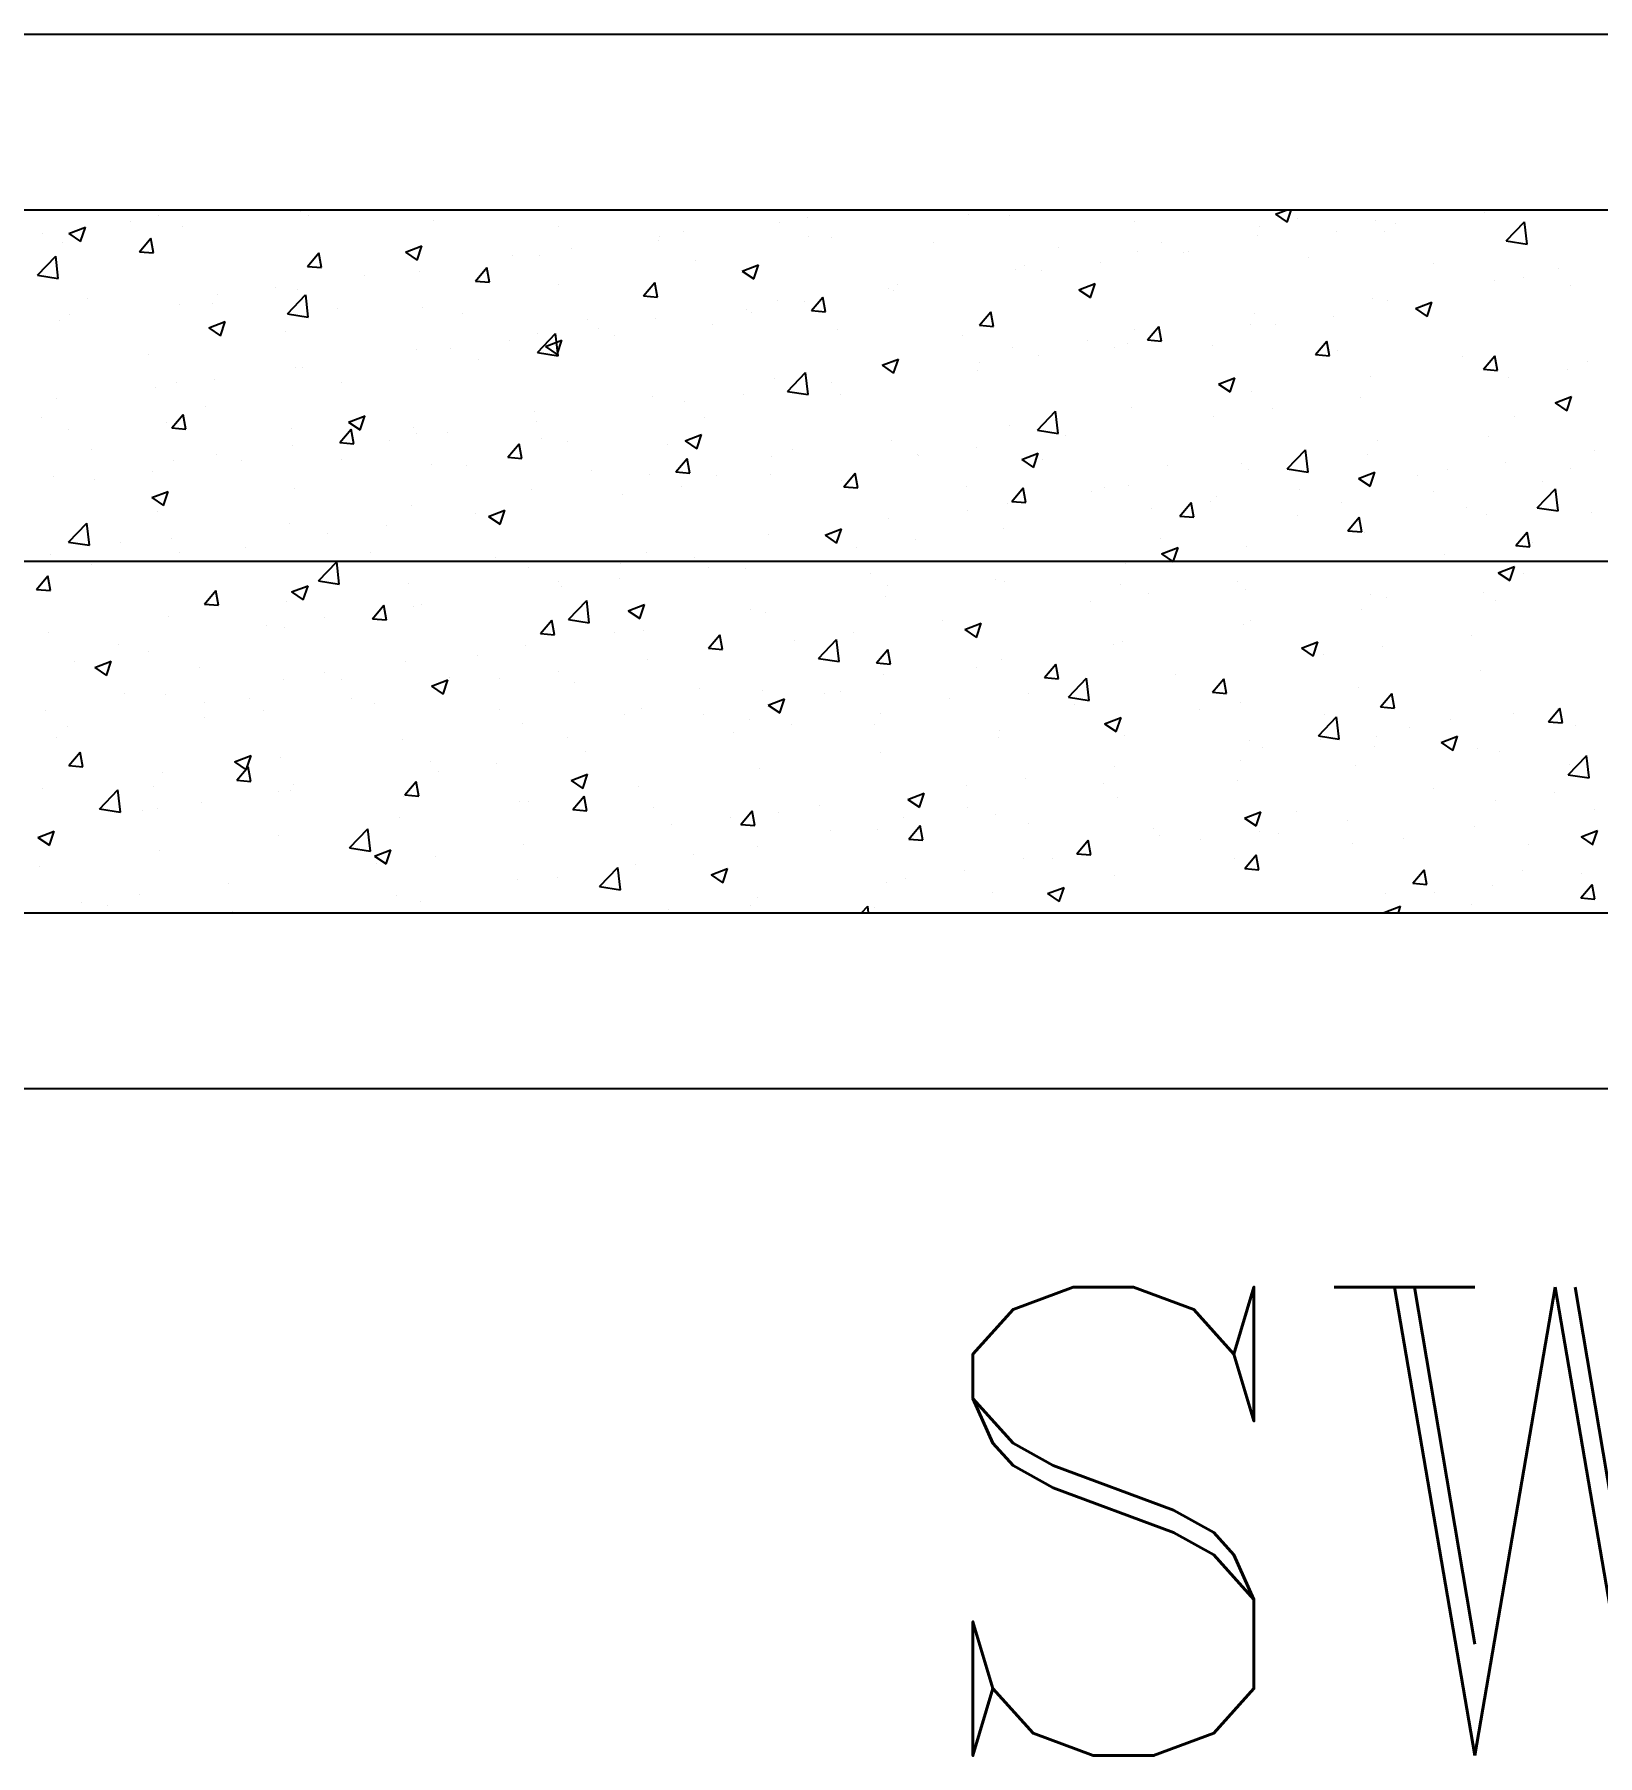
# Model space of a CAD drawing. Header units: millimetres. Extents: x 331487 to 517269, y 198509 to 399936.
# Drawn here: x 422139 to 422807, y 312144 to 312879 of the extents above; entities that cross this region are included whole.
import ezdxf

# ---------------------------------------------------------------- set-up
doc = ezdxf.new("R2010")
doc.units = ezdxf.units.MM
doc.header["$MEASUREMENT"] = 0
doc.layers.add('COLUMN', color=6, linetype='Continuous')
doc.layers.add('FOOTING', color=5, linetype='Continuous')
doc.styles.add('RC', font='romanc.shx', dxfattribs={"height": 200})

msp = doc.modelspace()

# ---------------------------------------------------------------- linework, layer by layer
at = {"layer": 'COLUMN'}
for p, q in [((424104.35, 312803.51), (421574.35, 312803.51)), ((421574.35, 312503.51), (424104.35, 312503.51))]:
    msp.add_line(p, q, dxfattribs=at)
at = {"layer": 'COLUMN', "color": 2, "linetype": 'Continuous'}
for p, q in [((422180.47, 312798.49), (422180.47, 312798.49)), ((422192.31, 312801.41), (422192.31, 312801.41)), ((422202.9, 312803.37), (422202.9, 312803.37)), ((422253.01, 312802.99), (422253.01, 312802.99)), ((422256.28, 312801.11), (422256.28, 312801.11)), ((422309.66, 312798.86), (422309.66, 312798.86)), ((422457.52, 312798.14), (422457.52, 312798.14)), ((422469.44, 312800.55), (422469.44, 312800.55)), ((422502.11, 312803.27), (422502.11, 312803.27)), ((422538.09, 312801.81), (422538.09, 312801.81)), ((422555.49, 312801.01), (422555.49, 312801.01)), ((422608.87, 312798.76), (422608.87, 312798.76)), ((422669.18, 312801.75), (422673.77, 312803.51)), ((422669.18, 312801.75), (422674.16, 312798.39)), ((422674.15, 312798.39), (422675.87, 312803.51)), ((422678.69, 312799.87), (422678.69, 312799.87)), ((422711.95, 312799.24), (422711.95, 312799.24)), ((422720.3, 312797.6), (422720.3, 312797.6)), ((422758.17, 312802.59), (422758.17, 312802.59)), ((422767.65, 312790.4), (422775.44, 312798.52)), ((422776.54, 312789.03), (422775.44, 312798.52)), ((422142.6, 312793.5), (422142.6, 312793.5)), ((422154.02, 312793.52), (422161.02, 312796.21)), ((422154.02, 312793.52), (422159, 312790.17)), ((422158.99, 312790.17), (422161.02, 312796.21)), ((422184.1, 312785.76), (422188.92, 312791.5)), ((422190.08, 312785.23), (422188.92, 312791.49)), ((422202.5, 312796.59), (422202.5, 312796.59)), ((422363.04, 312796.6), (422363.04, 312796.6)), ((422405.58, 312790.64), (422405.58, 312790.64)), ((422406.29, 312792.24), (422406.29, 312792.24)), ((422416.43, 312794.35), (422416.43, 312794.35)), ((422469.81, 312792.09), (422469.81, 312792.09)), ((422479.77, 312791.8), (422479.77, 312791.8)), ((422523.19, 312789.84), (422523.19, 312789.84)), ((422620.37, 312789.86), (422620.37, 312789.86)), ((422661.44, 312792.83), (422661.44, 312792.83)), ((422662.25, 312796.5), (422662.25, 312796.5)), ((422695.26, 312794.3), (422695.26, 312794.3)), ((422715.64, 312794.25), (422715.64, 312794.25)), ((422767.65, 312790.41), (422776.54, 312789.03)), ((422769.02, 312791.99), (422769.02, 312791.99)), ((422140.56, 312775.75), (422148.35, 312783.87)), ((422149.46, 312774.37), (422148.35, 312783.87)), ((422151.15, 312789.55), (422151.15, 312789.55)), ((422184.1, 312785.76), (422190.08, 312785.23)), ((422255.83, 312779.48), (422260.65, 312785.23)), ((422261.8, 312778.95), (422260.65, 312785.22)), ((422297.74, 312785.51), (422304.74, 312788.2)), ((422297.74, 312785.51), (422302.71, 312782.16)), ((422302.71, 312782.16), (422304.73, 312788.2)), ((422343.38, 312783.96), (422343.38, 312783.96)), ((422355.07, 312784.24), (422355.07, 312784.24)), ((422368.42, 312787.25), (422368.42, 312787.25)), ((422576.57, 312787.58), (422576.57, 312787.58)), ((422610.1, 312785.79), (422610.1, 312785.79)), ((422629.96, 312785.33), (422629.96, 312785.33)), ((422632.11, 312785.99), (422632.11, 312785.99)), ((422683.34, 312783.07), (422683.34, 312783.07)), ((422140.56, 312775.75), (422149.46, 312774.37)), ((422255.83, 312779.48), (422261.8, 312778.96)), ((422280.23, 312775.64), (422280.23, 312775.64)), ((422303.73, 312777.2), (422303.73, 312777.2)), ((422327.55, 312773.2), (422332.37, 312778.95)), ((422333.53, 312772.68), (422332.37, 312778.94)), ((422421.45, 312781.79), (422421.45, 312781.79)), ((422441.45, 312777.5), (422448.45, 312780.19)), ((422441.45, 312777.5), (422446.42, 312774.15)), ((422446.42, 312774.15), (422448.45, 312780.19)), ((422558.16, 312778.29), (422558.16, 312778.29)), ((422562.05, 312779.85), (422562.05, 312779.85)), ((422569.2, 312777.71), (422569.2, 312777.71)), ((422594.23, 312781), (422594.23, 312781)), ((422736.72, 312780.81), (422736.72, 312780.81)), ((422790.1, 312778.56), (422790.1, 312778.56)), ((422242.35, 312770.66), (422242.35, 312770.66)), ((422251.79, 312769.7), (422251.79, 312769.7)), ((422327.55, 312773.2), (422333.53, 312772.68)), ((422363.14, 312771.77), (422363.14, 312771.77)), ((422399.28, 312766.93), (422404.1, 312772.67)), ((422405.25, 312766.4), (422404.1, 312772.67)), ((422503.73, 312769.84), (422503.73, 312769.84)), ((422506.04, 312769.39), (422506.04, 312769.39)), ((422507.65, 312771.89), (422507.65, 312771.89)), ((422585.16, 312769.5), (422592.16, 312772.18)), ((422585.16, 312769.5), (422590.14, 312766.14)), ((422590.13, 312766.14), (422592.16, 312772.18)), ((422762.68, 312773.44), (422762.68, 312773.44)), ((422775.2, 312774.89), (422775.2, 312774.89)), ((422795.02, 312771.46), (422795.02, 312771.46)), ((422161.92, 312765.97), (422161.92, 312765.97)), ((422201.28, 312763.3), (422201.28, 312763.3)), ((422215.3, 312763.72), (422215.3, 312763.72)), ((422217.32, 312767.36), (422217.32, 312767.36)), ((422247.28, 312759.2), (422255.07, 312767.31)), ((422256.18, 312757.82), (422255.08, 312767.32)), ((422268.68, 312761.46), (422268.68, 312761.46)), ((422304.82, 312761.76), (422304.82, 312761.76)), ((422399.28, 312766.93), (422405.26, 312766.41)), ((422443.14, 312761.11), (422443.14, 312761.11)), ((422456.31, 312764.85), (422456.31, 312764.85)), ((422468.17, 312764.41), (422468.17, 312764.41)), ((422471, 312760.65), (422475.83, 312766.4)), ((422471, 312760.65), (422476.98, 312760.13)), ((422476.98, 312760.13), (422475.82, 312766.39)), ((422710.74, 312765.95), (422710.74, 312765.95)), ((422716.88, 312764.88), (422716.88, 312764.88)), ((422728.87, 312761.49), (422735.88, 312764.17)), ((422728.87, 312761.49), (422733.85, 312758.13)), ((422731.86, 312763.15), (422731.86, 312763.15)), ((422733.85, 312758.13), (422735.87, 312764.17)), ((422149.94, 312756.26), (422149.94, 312756.26)), ((422154.17, 312759.05), (422154.17, 312759.05)), ((422213.71, 312753.26), (422220.72, 312755.95)), ((422213.71, 312753.26), (422218.69, 312749.9)), ((422218.68, 312749.9), (422220.71, 312755.95)), ((422247.29, 312759.2), (422256.18, 312757.82)), ((422322.06, 312759.2), (422322.06, 312759.2)), ((422375.45, 312756.95), (422375.45, 312756.95)), ((422404.37, 312757.35), (422404.37, 312757.35)), ((422428.83, 312754.69), (422428.83, 312754.69)), ((422445.42, 312759.83), (422445.42, 312759.83)), ((422542.73, 312754.38), (422547.55, 312760.12)), ((422542.73, 312754.38), (422548.71, 312753.86)), ((422548.71, 312753.85), (422547.55, 312760.12)), ((422614.46, 312748.1), (422619.28, 312753.85)), ((422620.43, 312747.58), (422619.28, 312753.84)), ((422658.56, 312754.86), (422658.56, 312754.86)), ((422660.23, 312759.54), (422660.23, 312759.54)), ((422668.96, 312754.86), (422668.96, 312754.86)), ((422693.99, 312758.16), (422693.99, 312758.16)), ((422246.5, 312751.75), (422246.5, 312751.75)), ((422342.11, 312747.81), (422342.11, 312747.81)), ((422353.86, 312750.95), (422353.86, 312750.95)), ((422354.01, 312742.65), (422361.8, 312750.76)), ((422357.43, 312745.25), (422364.43, 312747.94)), ((422362.91, 312741.27), (422361.8, 312750.77)), ((422362.4, 312741.89), (422364.43, 312747.94)), ((422379.98, 312752.8), (422379.98, 312752.8)), ((422387.1, 312749.82), (422387.1, 312749.82)), ((422482.21, 312752.44), (422482.21, 312752.44)), ((422535.59, 312750.18), (422535.59, 312750.18)), ((422588.98, 312747.93), (422588.98, 312747.93)), ((422605.8, 312746.55), (422605.8, 312746.55)), ((422608.88, 312752.5), (422608.88, 312752.5)), ((422614.46, 312748.1), (422620.43, 312747.58)), ((422642.36, 312745.67), (422642.36, 312745.67)), ((422686.18, 312741.83), (422691, 312747.57)), ((422692.16, 312741.3), (422691, 312747.57)), ((422188.18, 312741.74), (422188.18, 312741.74)), ((422302.51, 312743.91), (422302.51, 312743.91)), ((422317.08, 312744.52), (422317.08, 312744.52)), ((422328.78, 312739.81), (422328.78, 312739.81)), ((422354.01, 312742.65), (422362.91, 312741.27)), ((422357.43, 312745.25), (422362.4, 312741.9)), ((422501.14, 312737.24), (422508.14, 312739.93)), ((422506.11, 312733.89), (422508.14, 312739.93)), ((422506.43, 312738.6), (422506.43, 312738.6)), ((422542.89, 312738.27), (422542.89, 312738.27)), ((422556.94, 312745.01), (422556.94, 312745.01)), ((422567.93, 312741.56), (422567.93, 312741.56)), ((422600.24, 312744.85), (422600.24, 312744.85)), ((422686.18, 312741.83), (422692.16, 312741.31)), ((422695.74, 312743.42), (422695.74, 312743.42)), ((422749.12, 312741.16), (422749.12, 312741.16)), ((422757.91, 312735.55), (422762.73, 312741.3)), ((422761.46, 312740.15), (422761.46, 312740.15)), ((422763.88, 312735.02), (422762.73, 312741.29)), ((422802.5, 312738.91), (422802.5, 312738.91)), ((422216.05, 312731.21), (422216.05, 312731.21)), ((422250.57, 312736.41), (422250.57, 312736.41)), ((422253.92, 312736.2), (422253.92, 312736.2)), ((422455.09, 312731.56), (422455.09, 312731.56)), ((422460.73, 312726.09), (422468.52, 312734.21)), ((422469.63, 312724.72), (422468.53, 312734.22)), ((422501.14, 312737.24), (422506.11, 312733.89)), ((422541.93, 312734.84), (422541.93, 312734.84)), ((422644.85, 312729.23), (422651.85, 312731.92)), ((422649.82, 312725.88), (422651.85, 312731.92)), ((422709.52, 312732.66), (422709.52, 312732.66)), ((422757.91, 312735.55), (422763.89, 312735.03)), ((422768.71, 312732.02), (422768.71, 312732.02)), ((422793.74, 312735.31), (422793.74, 312735.31)), ((422191.01, 312727.92), (422191.01, 312727.92)), ((422200.06, 312730.01), (422200.06, 312730.01)), ((422270.46, 312729.8), (422270.46, 312729.8)), ((422403.15, 312724.06), (422403.15, 312724.06)), ((422441.86, 312724.97), (422441.86, 312724.97)), ((422460.74, 312726.1), (422469.63, 312724.72)), ((422479.74, 312729.95), (422479.74, 312729.95)), ((422483.61, 312724.83), (422483.61, 312724.83)), ((422644.85, 312729.23), (422649.83, 312725.88)), ((422659.01, 312726.25), (422659.01, 312726.25)), ((422705.56, 312723.7), (422705.56, 312723.7)), ((422788.56, 312721.23), (422795.57, 312723.91)), ((422793.54, 312717.87), (422795.56, 312723.91)), ((422148.72, 312722.97), (422148.72, 312722.97)), ((422197.98, 312710.54), (422202.8, 312716.28)), ((422203.95, 312710.01), (422202.79, 312716.28)), ((422212.14, 312719.79), (422212.14, 312719.79)), ((422352.64, 312717.66), (422352.64, 312717.66)), ((422416.83, 312721.67), (422416.83, 312721.67)), ((422567.46, 312709.54), (422575.24, 312717.66)), ((422576.35, 312708.17), (422575.25, 312717.66)), ((422607.67, 312719.21), (422607.67, 312719.21)), ((422667.68, 312718.72), (422667.68, 312718.72)), ((422788.57, 312721.23), (422793.54, 312717.87)), ((422142.44, 312714.87), (422142.44, 312714.87)), ((422153.82, 312709.78), (422153.82, 312709.78)), ((422195.83, 312712.62), (422195.83, 312712.62)), ((422197.98, 312710.54), (422203.95, 312710.01)), ((422249.21, 312710.36), (422249.21, 312710.36)), ((422269.7, 312704.26), (422274.52, 312710.01)), ((422273.4, 312713), (422280.41, 312715.69)), ((422273.4, 312713), (422278.38, 312709.64)), ((422275.68, 312703.73), (422274.52, 312710)), ((422278.38, 312709.64), (422280.4, 312715.68)), ((422301.3, 312710.62), (422301.3, 312710.62)), ((422353.68, 312713.36), (422353.68, 312713.36)), ((422425.29, 312714.82), (422425.29, 312714.82)), ((422555.73, 312711.72), (422555.73, 312711.72)), ((422567.46, 312709.55), (422576.35, 312708.17)), ((422642.65, 312715.42), (422642.65, 312715.42)), ((422771.07, 312715.22), (422771.07, 312715.22)), ((422163.53, 312701.44), (422163.53, 312701.44)), ((422249.36, 312703.12), (422249.36, 312703.12)), ((422269.7, 312704.26), (422275.68, 312703.74)), ((422290.77, 312705.07), (422290.77, 312705.07)), ((422302.59, 312708.1), (422302.59, 312708.1)), ((422315.8, 312708.37), (422315.8, 312708.37)), ((422341.43, 312697.99), (422346.25, 312703.73)), ((422347.4, 312697.46), (422346.25, 312703.73)), ((422355.97, 312705.85), (422355.97, 312705.85)), ((422366.97, 312704.81), (422366.97, 312704.81)), ((422409.36, 312703.59), (422409.36, 312703.59)), ((422417.12, 312704.99), (422424.12, 312707.68)), ((422417.12, 312704.99), (422422.09, 312701.63)), ((422422.09, 312701.63), (422424.12, 312707.68)), ((422505.22, 312705.31), (422505.22, 312705.31)), ((422541.62, 312702.12), (422541.62, 312702.12)), ((422579.49, 312707.11), (422579.49, 312707.11)), ((422712.75, 312705.21), (422712.75, 312705.21)), ((422760.24, 312706.86), (422760.24, 312706.86)), ((422198.85, 312696.72), (422198.85, 312696.72)), ((422216.91, 312699.18), (422216.91, 312699.18)), ((422227.61, 312696.76), (422227.61, 312696.76)), ((422270.29, 312696.93), (422270.29, 312696.93)), ((422308.65, 312694.8), (422308.65, 312694.8)), ((422323.68, 312694.67), (422323.68, 312694.67)), ((422341.43, 312697.99), (422347.41, 312697.46)), ((422413.15, 312691.71), (422417.97, 312697.46)), ((422419.13, 312691.18), (422417.97, 312697.45)), ((422453.87, 312698.27), (422453.87, 312698.27)), ((422462.74, 312701.34), (422462.74, 312701.34)), ((422516.12, 312699.08), (422516.12, 312699.08)), ((422516.59, 312698.83), (422516.59, 312698.83)), ((422560.83, 312696.98), (422567.83, 312699.67)), ((422560.83, 312696.98), (422565.8, 312693.63)), ((422565.8, 312693.62), (422567.83, 312699.67)), ((422569.5, 312696.83), (422569.5, 312696.83)), ((422622.88, 312694.57), (422622.88, 312694.57)), ((422654.43, 312695.2), (422654.43, 312695.2)), ((422674.18, 312692.99), (422681.97, 312701.11)), ((422683.08, 312691.61), (422681.97, 312701.11)), ((422708.31, 312699.37), (422708.31, 312699.37)), ((422767.44, 312695.87), (422767.44, 312695.87)), ((422805.31, 312700.86), (422805.31, 312700.86)), ((422147.5, 312689.68), (422147.5, 312689.68)), ((422164.71, 312688.48), (422164.71, 312688.48)), ((422189.74, 312691.77), (422189.74, 312691.77)), ((422377.06, 312692.42), (422377.06, 312692.42)), ((422401.94, 312690.78), (422401.94, 312690.78)), ((422413.15, 312691.71), (422419.13, 312691.19)), ((422430.44, 312690.16), (422430.44, 312690.16)), ((422453.43, 312690.51), (422453.43, 312690.51)), ((422483.82, 312687.91), (422483.82, 312687.91)), ((422484.88, 312685.43), (422489.7, 312691.18)), ((422490.86, 312684.91), (422489.7, 312691.17)), ((422657.79, 312692.97), (422657.79, 312692.97)), ((422674.18, 312692.99), (422683.08, 312691.61)), ((422676.27, 312692.32), (422676.27, 312692.32)), ((422704.54, 312688.97), (422711.54, 312691.66)), ((422704.54, 312688.97), (422709.52, 312685.62)), ((422709.51, 312685.62), (422711.54, 312691.66)), ((422729.65, 312690.06), (422729.65, 312690.06)), ((422742.4, 312692.58), (422742.4, 312692.58)), ((422783.03, 312687.81), (422783.03, 312687.81)), ((422795.03, 312693.26), (422795.03, 312693.26)), ((422189.38, 312680.75), (422196.38, 312683.43)), ((422189.38, 312680.75), (422194.36, 312677.39)), ((422194.35, 312677.39), (422196.38, 312683.43)), ((422250.33, 312684.79), (422250.33, 312684.79)), ((422351.42, 312684.37), (422351.42, 312684.37)), ((422390.52, 312682.23), (422390.52, 312682.23)), ((422415.56, 312685.53), (422415.56, 312685.53)), ((422484.88, 312685.43), (422490.86, 312684.91)), ((422537.2, 312685.65), (422537.2, 312685.65)), ((422556.61, 312679.16), (422561.43, 312684.91)), ((422562.58, 312678.63), (422561.43, 312684.9)), ((422590.59, 312683.4), (422590.59, 312683.4)), ((422596.12, 312685.19), (422596.12, 312685.19)), ((422606.45, 312685.92), (422606.45, 312685.92)), ((422643.97, 312681.14), (422643.97, 312681.14)), ((422679.25, 312684.26), (422679.25, 312684.26)), ((422736.71, 312683.25), (422736.71, 312683.25)), ((422780.9, 312676.44), (422788.69, 312684.55)), ((422789.8, 312675.06), (422788.7, 312684.56)), ((422192.01, 312674.78), (422192.01, 312674.78)), ((422300.08, 312677.33), (422300.08, 312677.33)), ((422327.37, 312673.92), (422327.37, 312673.92)), ((422333.09, 312672.74), (422340.1, 312675.42)), ((422333.09, 312672.74), (422338.07, 312669.38)), ((422338.07, 312669.38), (422340.09, 312675.42)), ((422537.8, 312675.18), (422537.8, 312675.18)), ((422554.51, 312678.43), (422554.51, 312678.43)), ((422556.61, 312679.16), (422562.58, 312678.64)), ((422616.34, 312675.98), (422616.34, 312675.98)), ((422628.33, 312672.88), (422633.15, 312678.63)), ((422628.33, 312672.88), (422634.31, 312672.36)), ((422634.31, 312672.36), (422633.15, 312678.62)), ((422641.38, 312679.28), (422641.38, 312679.28)), ((422678.4, 312673.24), (422678.4, 312673.24)), ((422697.35, 312678.88), (422697.35, 312678.88)), ((422700.06, 312666.61), (422704.88, 312672.35)), ((422706.03, 312666.08), (422704.88, 312672.35)), ((422750.73, 312676.63), (422750.73, 312676.63)), ((422759.03, 312673.58), (422759.03, 312673.58)), ((422780.91, 312676.44), (422789.8, 312675.06)), ((422804.12, 312674.37), (422804.12, 312674.37)), ((422153.82, 312661.79), (422161.61, 312669.9)), ((422162.72, 312660.41), (422161.61, 312669.91)), ((422248.14, 312669.84), (422248.14, 312669.84)), ((422264.46, 312665.63), (422264.46, 312665.63)), ((422289.5, 312668.93), (422289.5, 312668.93)), ((422452.66, 312664.98), (422452.66, 312664.98)), ((422476.81, 312664.73), (422483.81, 312667.42)), ((422476.81, 312664.73), (422481.78, 312661.37)), ((422479.48, 312665.17), (422479.48, 312665.17)), ((422481.78, 312661.37), (422483.81, 312667.41)), ((422504, 312672.02), (422504, 312672.02)), ((422553.19, 312667.67), (422553.19, 312667.67)), ((422700.06, 312666.61), (422706.04, 312666.09)), ((422707.09, 312666.08), (422707.09, 312666.08)), ((422771.78, 312660.33), (422776.6, 312666.08)), ((422777.76, 312659.81), (422776.6, 312666.07)), ((422153.82, 312661.79), (422162.72, 312660.41)), ((422175.93, 312661.79), (422175.93, 312661.79)), ((422197.63, 312663.43), (422197.63, 312663.43)), ((422229.31, 312659.53), (422229.31, 312659.53)), ((422400.72, 312657.49), (422400.72, 312657.49)), ((422490.28, 312659.38), (422490.28, 312659.38)), ((422515.31, 312662.68), (422515.31, 312662.68)), ((422620.08, 312663.23), (422620.08, 312663.23)), ((422620.52, 312656.72), (422627.52, 312659.41)), ((422625.49, 312653.36), (422627.52, 312659.41)), ((422656.58, 312659.68), (422656.58, 312659.68)), ((422771.78, 312660.33), (422777.76, 312659.81)), ((422779, 312661.42), (422779, 312661.42)), ((422146.29, 312656.39), (422146.29, 312656.39)), ((422163.43, 312652.33), (422163.43, 312652.33)), ((422201.31, 312657.32), (422201.31, 312657.32)), ((422260.54, 312645.23), (422268.33, 312653.35)), ((422269.44, 312643.86), (422268.33, 312653.36)), ((422282.7, 312657.27), (422282.7, 312657.27)), ((422336.08, 312655.02), (422336.08, 312655.02)), ((422350.21, 312651.08), (422350.21, 312651.08)), ((422389.46, 312652.76), (422389.46, 312652.76)), ((422421.16, 312655.16), (422421.16, 312655.16)), ((422427.12, 312651.07), (422427.12, 312651.07)), ((422442.84, 312650.51), (422442.84, 312650.51)), ((422561.76, 312653.22), (422561.76, 312653.22)), ((422605.23, 312652.63), (422605.23, 312652.63)), ((422620.52, 312656.72), (422625.49, 312653.36)), ((422716.1, 312653.14), (422716.1, 312653.14)), ((422741.13, 312656.43), (422741.13, 312656.43)), ((422764.23, 312648.71), (422771.24, 312651.4)), ((422769.2, 312645.35), (422771.23, 312651.4)), ((422140.12, 312641.59), (422144.95, 312647.34)), ((422146.1, 312641.06), (422144.94, 312647.33)), ((422249.07, 312640.48), (422256.07, 312643.17)), ((422254.04, 312637.13), (422256.07, 312643.17)), ((422260.55, 312645.24), (422269.44, 312643.86)), ((422298.86, 312644.04), (422298.86, 312644.04)), ((422362.84, 312645.15), (422362.84, 312645.15)), ((422364.22, 312642.79), (422364.22, 312642.79)), ((422389.25, 312646.08), (422389.25, 312646.08)), ((422496.22, 312648.25), (422496.22, 312648.25)), ((422503.44, 312643.21), (422503.44, 312643.21)), ((422549.61, 312646), (422549.61, 312646)), ((422553.3, 312645.14), (422553.3, 312645.14)), ((422602.99, 312643.74), (422602.99, 312643.74)), ((422652.94, 312644.82), (422652.94, 312644.82)), ((422764.23, 312648.71), (422769.21, 312645.35)), ((422774.9, 312648.26), (422774.9, 312648.26)), ((422140.12, 312641.59), (422146.1, 312641.07)), ((422211.85, 312635.32), (422216.67, 312641.06)), ((422211.85, 312635.32), (422217.83, 312634.79)), ((422217.83, 312634.79), (422216.67, 312641.06)), ((422246.93, 312636.55), (422246.93, 312636.55)), ((422249.07, 312640.48), (422254.05, 312637.13)), ((422367.27, 312628.68), (422375.05, 312636.8)), ((422376.16, 312627.31), (422375.06, 312636.8)), ((422502.79, 312638.74), (422502.79, 312638.74)), ((422590.03, 312636.54), (422590.03, 312636.54)), ((422615.07, 312639.84), (422615.07, 312639.84)), ((422656.37, 312641.49), (422656.37, 312641.49)), ((422709.75, 312639.23), (422709.75, 312639.23)), ((422716.59, 312638.25), (422716.59, 312638.25)), ((422757.81, 312640.29), (422757.81, 312640.29)), ((422763.14, 312636.97), (422763.14, 312636.97)), ((422196.42, 312630.14), (422196.42, 312630.14)), ((422263.19, 312629.49), (422263.19, 312629.49)), ((422283.58, 312629.04), (422288.4, 312634.79)), ((422283.58, 312629.04), (422289.55, 312628.52)), ((422289.55, 312628.51), (422288.4, 312634.78)), ((422301.06, 312634.47), (422301.06, 312634.47)), ((422304.52, 312635.14), (422304.52, 312635.14)), ((422355.3, 312622.77), (422360.12, 312628.51)), ((422361.28, 312622.24), (422360.12, 312628.51)), ((422367.27, 312628.69), (422376.16, 312627.31)), ((422392.79, 312632.47), (422399.79, 312635.16)), ((422392.79, 312632.47), (422397.76, 312629.12)), ((422397.76, 312629.12), (422399.78, 312635.16)), ((422445.12, 312633.2), (422445.12, 312633.2)), ((422451.44, 312631.69), (422451.44, 312631.69)), ((422526.88, 312628.23), (422526.88, 312628.23)), ((422658.27, 312628.24), (422658.27, 312628.24)), ((422705.87, 312632.79), (422705.87, 312632.79)), ((422145.07, 312623.1), (422145.07, 312623.1)), ((422238.15, 312626.19), (422238.15, 312626.19)), ((422246.2, 312625.12), (422246.2, 312625.12)), ((422355.3, 312622.77), (422361.28, 312622.24)), ((422386.8, 312623.19), (422386.8, 312623.19)), ((422399.5, 312624.2), (422399.5, 312624.2)), ((422427.03, 312616.49), (422431.85, 312622.24)), ((422433, 312615.96), (422431.85, 312622.23)), ((422489.01, 312623.24), (422489.01, 312623.24)), ((422536.5, 312624.47), (422543.5, 312627.15)), ((422536.5, 312624.47), (422541.47, 312621.11)), ((422541.47, 312621.11), (422543.5, 312627.15)), ((422655.36, 312626.39), (422655.36, 312626.39)), ((422752.7, 312621.98), (422752.7, 312621.98)), ((422175, 312617.88), (422175, 312617.88)), ((422187.88, 312615.11), (422187.88, 312615.11)), ((422348.99, 312617.79), (422348.99, 312617.79)), ((422427.03, 312616.49), (422433.01, 312615.97)), ((422463.97, 312619.94), (422463.97, 312619.94)), ((422473.99, 312612.13), (422481.78, 312620.25)), ((422482.89, 312610.75), (422481.78, 312620.25)), ((422498.75, 312610.22), (422503.58, 312615.96)), ((422504.73, 312609.69), (422503.57, 312615.96)), ((422599.95, 312618.22), (422599.95, 312618.22)), ((422604.02, 312619.35), (422604.02, 312619.35)), ((422680.21, 312616.46), (422687.21, 312619.14)), ((422680.21, 312616.46), (422685.19, 312613.1)), ((422685.18, 312613.1), (422687.21, 312619.14)), ((422689.79, 312613.7), (422689.79, 312613.7)), ((422714.82, 312616.99), (422714.82, 312616.99)), ((422156.46, 312610.69), (422156.46, 312610.69)), ((422165.05, 312608.23), (422172.05, 312610.92)), ((422165.05, 312608.23), (422170.02, 312604.87)), ((422170.02, 312604.87), (422172.05, 312610.92)), ((422209.84, 312608.43), (422209.84, 312608.43)), ((422263.22, 312606.17), (422263.22, 312606.17)), ((422297.65, 312610.75), (422297.65, 312610.75)), ((422328.48, 312613.18), (422328.48, 312613.18)), ((422362.94, 312606.64), (422362.94, 312606.64)), ((422400.82, 312611.63), (422400.82, 312611.63)), ((422473.99, 312612.13), (422482.89, 312610.75)), ((422498.76, 312610.22), (422504.73, 312609.69)), ((422541.63, 312608.21), (422541.63, 312608.21)), ((422552.08, 312611.85), (422552.08, 312611.85)), ((422570.48, 312603.94), (422575.3, 312609.69)), ((422576.46, 312603.41), (422575.3, 312609.68)), ((422756.6, 312607), (422756.6, 312607)), ((422245.71, 312603.26), (422245.71, 312603.26)), ((422270.16, 312603.17), (422270.16, 312603.17)), ((422308.76, 312600.22), (422315.76, 312602.91)), ((422308.76, 312600.22), (422313.74, 312596.87)), ((422313.73, 312596.86), (422315.76, 312602.91)), ((422316.6, 312603.92), (422316.6, 312603.92)), ((422337.91, 312603.35), (422337.91, 312603.35)), ((422369.99, 312601.66), (422369.99, 312601.66)), ((422423.37, 312599.41), (422423.37, 312599.41)), ((422501.57, 312605.45), (422501.57, 312605.45)), ((422570.48, 312603.94), (422576.46, 312603.42)), ((422580.71, 312595.58), (422588.5, 312603.7)), ((422589.61, 312594.2), (422588.51, 312603.7)), ((422588.76, 312600.39), (422588.76, 312600.39)), ((422626.63, 312605.38), (422626.63, 312605.38)), ((422642.21, 312597.67), (422647.03, 312603.41)), ((422648.18, 312597.14), (422647.03, 312603.4)), ((422704.66, 312599.5), (422704.66, 312599.5)), ((422177.54, 312597.25), (422177.54, 312597.25)), ((422195.2, 312596.85), (422195.2, 312596.85)), ((422211.85, 312593.16), (422211.85, 312593.16)), ((422230.92, 312595), (422230.92, 312595)), ((422274.75, 312595.03), (422274.75, 312595.03)), ((422284.31, 312592.74), (422284.31, 312592.74)), ((422450.23, 312598.41), (422450.23, 312598.41)), ((422452.48, 312592.21), (422459.48, 312594.9)), ((422452.48, 312592.21), (422457.45, 312588.86)), ((422457.45, 312588.86), (422459.47, 312594.9)), ((422476.75, 312597.15), (422476.75, 312597.15)), ((422483.31, 312598.2), (422483.31, 312598.2)), ((422530.13, 312594.9), (422530.13, 312594.9)), ((422563.73, 312597.1), (422563.73, 312597.1)), ((422580.72, 312595.58), (422589.61, 312594.2)), ((422583.52, 312592.64), (422583.52, 312592.64)), ((422642.21, 312597.67), (422648.18, 312597.14)), ((422654.15, 312593.1), (422654.15, 312593.1)), ((422713.93, 312591.39), (422718.75, 312597.14)), ((422713.93, 312591.39), (422719.91, 312590.87)), ((422719.91, 312590.86), (422718.75, 312597.13)), ((422143.86, 312589.81), (422143.86, 312589.81)), ((422211.85, 312586.75), (422211.85, 312586.75)), ((422236.88, 312590.05), (422236.88, 312590.05)), ((422337.69, 312590.49), (422337.69, 312590.49)), ((422347.78, 312584.51), (422347.78, 312584.51)), ((422391.07, 312588.23), (422391.07, 312588.23)), ((422398.29, 312590.91), (422398.29, 312590.91)), ((422424.99, 312588.19), (422424.99, 312588.19)), ((422444.45, 312585.98), (422444.45, 312585.98)), ((422500.57, 312588.78), (422500.57, 312588.78)), ((422596.19, 312584.2), (422603.19, 312586.89)), ((422596.19, 312584.2), (422601.16, 312580.85)), ((422601.16, 312580.85), (422603.19, 312586.89)), ((422602.8, 312586.06), (422602.8, 312586.06)), ((422636.9, 312590.39), (422636.9, 312590.39)), ((422687.44, 312579.03), (422695.23, 312587.14)), ((422690.28, 312588.13), (422690.28, 312588.13)), ((422696.34, 312577.65), (422695.23, 312587.15)), ((422743.66, 312585.88), (422743.66, 312585.88)), ((422770.78, 312588.59), (422770.78, 312588.59)), ((422785.66, 312585.11), (422790.48, 312590.86)), ((422785.66, 312585.11), (422791.64, 312584.59)), ((422789.54, 312590.85), (422789.54, 312590.85)), ((422791.63, 312584.59), (422790.48, 312590.85)), ((422148.69, 312578.44), (422148.69, 312578.44)), ((422153.53, 312583.15), (422153.53, 312583.15)), ((422296.43, 312577.46), (422296.43, 312577.46)), ((422366.67, 312578.18), (422366.67, 312578.18)), ((422437.66, 312580.5), (422437.66, 312580.5)), ((422462.7, 312583.8), (422462.7, 312583.8)), ((422497.84, 312583.72), (422497.84, 312583.72)), ((422550.86, 312578.56), (422550.86, 312578.56)), ((422551.22, 312581.46), (422551.22, 312581.46)), ((422604.6, 312579.21), (422604.6, 312579.21)), ((422657.98, 312576.95), (422657.98, 312576.95)), ((422687.44, 312579.03), (422696.34, 312577.65)), ((422688.52, 312577.55), (422688.52, 312577.55)), ((422712.46, 312578.58), (422712.46, 312578.58)), ((422726.39, 312582.54), (422726.39, 312582.54)), ((422739.9, 312576.2), (422746.9, 312578.88)), ((422744.87, 312572.84), (422746.9, 312578.88)), ((422797.04, 312583.62), (422797.04, 312583.62)), ((422154, 312566.37), (422158.82, 312572.12)), ((422159.98, 312565.84), (422158.82, 312572.11)), ((422224.74, 312567.97), (422231.74, 312570.66)), ((422229.71, 312564.61), (422231.74, 312570.65)), ((422244.49, 312569.97), (422244.49, 312569.97)), ((422374.51, 312572.19), (422374.51, 312572.19)), ((422500.35, 312572.16), (422500.35, 312572.16)), ((422663.48, 312574.25), (422663.48, 312574.25)), ((422711.36, 312574.7), (422711.36, 312574.7)), ((422739.9, 312576.2), (422744.88, 312572.84)), ((422755.38, 312573.71), (422755.38, 312573.71)), ((422764.75, 312572.44), (422764.75, 312572.44)), ((422794.16, 312562.47), (422801.95, 312570.59)), ((422803.06, 312561.1), (422801.96, 312570.6)), ((422154, 312566.37), (422159.98, 312565.85)), ((422193.98, 312563.57), (422193.98, 312563.57)), ((422224.74, 312567.97), (422229.72, 312564.61)), ((422225.73, 312560.1), (422230.55, 312565.84)), ((422231.7, 312559.57), (422230.55, 312565.84)), ((422308.36, 312568.17), (422308.36, 312568.17)), ((422311.6, 312563.91), (422311.6, 312563.91)), ((422336.64, 312567.2), (422336.64, 312567.2)), ((422368.45, 312559.96), (422375.46, 312562.65)), ((422373.43, 312556.6), (422375.45, 312562.65)), ((422449.01, 312565.12), (422449.01, 312565.12)), ((422600.33, 312565.94), (422600.33, 312565.94)), ((422654.14, 312568.57), (422654.14, 312568.57)), ((422703.44, 312566.21), (422703.44, 312566.21)), ((422794.17, 312562.48), (422803.06, 312561.1)), ((422794.74, 312566.63), (422794.74, 312566.63)), ((422142.64, 312556.52), (422142.64, 312556.52)), ((422167.08, 312547.82), (422174.86, 312555.94)), ((422175.97, 312546.45), (422174.87, 312555.94)), ((422189.94, 312557.6), (422189.94, 312557.6)), ((422225.73, 312560.1), (422231.7, 312559.57)), ((422243.33, 312555.34), (422243.33, 312555.34)), ((422248.45, 312555.59), (422248.45, 312555.59)), ((422250.04, 312558.16), (422250.04, 312558.16)), ((422297.45, 312553.82), (422302.27, 312559.57)), ((422303.43, 312553.29), (422302.27, 312559.56)), ((422368.45, 312559.96), (422373.43, 312556.6)), ((422397.07, 312557.62), (422397.07, 312557.62)), ((422512.17, 312551.95), (422519.17, 312554.64)), ((422517.14, 312548.59), (422519.17, 312554.64)), ((422537.42, 312557.66), (422537.42, 312557.66)), ((422562.45, 312560.95), (422562.45, 312560.95)), ((422595.82, 312558.56), (422595.82, 312558.56)), ((422652.93, 312559.81), (422652.93, 312559.81)), ((422736.42, 312556.62), (422736.42, 312556.62)), ((422788.27, 312554.71), (422788.27, 312554.71)), ((422167.08, 312547.83), (422175.97, 312546.45)), ((422185.54, 312547.31), (422185.54, 312547.31)), ((422191.72, 312548.15), (422191.72, 312548.15)), ((422210.57, 312550.61), (422210.57, 312550.61)), ((422296.71, 312553.09), (422296.71, 312553.09)), ((422297.45, 312553.82), (422303.43, 312553.3)), ((422346.56, 312551.22), (422346.56, 312551.22)), ((422350.09, 312550.83), (422350.09, 312550.83)), ((422369.18, 312547.55), (422374, 312553.29)), ((422369.18, 312547.55), (422375.16, 312547.02)), ((422375.15, 312547.02), (422374, 312553.29)), ((422403.47, 312548.58), (422403.47, 312548.58)), ((422474.27, 312549.34), (422474.27, 312549.34)), ((422512.17, 312551.95), (422517.14, 312548.6)), ((422537.5, 312548.55), (422537.5, 312548.55)), ((422601.59, 312552.77), (422601.59, 312552.77)), ((422763.24, 312551.41), (422763.24, 312551.41)), ((422805.51, 312547.46), (422805.51, 312547.46)), ((422295.22, 312544.18), (422295.22, 312544.18)), ((422411.36, 312541.06), (422411.36, 312541.06)), ((422436.39, 312544.36), (422436.39, 312544.36)), ((422440.9, 312541.27), (422445.72, 312547.02)), ((422440.9, 312541.27), (422446.88, 312540.75)), ((422446.88, 312540.74), (422445.72, 312547.01)), ((422456.86, 312546.32), (422456.86, 312546.32)), ((422510.24, 312544.07), (422510.24, 312544.07)), ((422512.63, 312535), (422517.45, 312540.74)), ((422518.61, 312534.47), (422517.45, 312540.74)), ((422549.65, 312545.27), (422549.65, 312545.27)), ((422563.62, 312541.81), (422563.62, 312541.81)), ((422655.88, 312543.94), (422662.88, 312546.63)), ((422655.88, 312543.94), (422660.85, 312540.59)), ((422660.85, 312540.59), (422662.88, 312546.63)), ((422678.1, 312546.61), (422678.1, 312546.61)), ((422700.08, 312543.09), (422700.08, 312543.09)), ((422754.16, 312540.42), (422754.16, 312540.42)), ((422140.72, 312535.72), (422147.72, 312538.4)), ((422140.72, 312535.72), (422145.69, 312532.36)), ((422145.69, 312532.36), (422147.72, 312538.4)), ((422243.28, 312536.68), (422243.28, 312536.68)), ((422273.8, 312531.27), (422281.59, 312539.39)), ((422282.7, 312529.89), (422281.59, 312539.39)), ((422348.2, 312532.75), (422348.2, 312532.75)), ((422479.18, 312538.54), (422479.18, 312538.54)), ((422499.14, 312538.87), (422499.14, 312538.87)), ((422512.63, 312535), (422518.61, 312534.47)), ((422584.36, 312528.72), (422589.18, 312534.47)), ((422590.33, 312528.19), (422589.18, 312534.46)), ((422617, 312539.56), (422617, 312539.56)), ((422619.78, 312536.6), (422619.78, 312536.6)), ((422637.18, 312534.81), (422637.18, 312534.81)), ((422662.21, 312538.11), (422662.21, 312538.11)), ((422670.38, 312537.3), (422670.38, 312537.3)), ((422702.23, 312532.92), (422702.23, 312532.92)), ((422723.77, 312535.04), (422723.77, 312535.04)), ((422777.15, 312532.79), (422777.15, 312532.79)), ((422799.59, 312535.93), (422806.59, 312538.62)), ((422799.59, 312535.93), (422804.57, 312532.58)), ((422804.56, 312532.58), (422806.59, 312538.62)), ((422192.77, 312530.28), (422192.77, 312530.28)), ((422273.8, 312531.27), (422282.7, 312529.89)), ((422284.43, 312527.71), (422291.43, 312530.39)), ((422284.43, 312527.71), (422289.41, 312524.35)), ((422289.4, 312524.35), (422291.43, 312530.39)), ((422310.33, 312527.76), (422310.33, 312527.76)), ((422420.86, 312528.53), (422420.86, 312528.53)), ((422447.79, 312531.83), (422447.79, 312531.83)), ((422561.46, 312526.59), (422561.46, 312526.59)), ((422574.02, 312526.5), (422574.02, 312526.5)), ((422584.36, 312528.72), (422590.33, 312528.2)), ((422651.71, 312526.52), (422651.71, 312526.52)), ((422656.08, 312522.45), (422660.9, 312528.19)), ((422662.06, 312521.92), (422660.9, 312528.19)), ((422141.42, 312523.23), (422141.42, 312523.23)), ((422285.3, 312524.46), (422285.3, 312524.46)), ((422345.34, 312517.93), (422345.34, 312517.93)), ((422362.55, 312518.52), (422362.55, 312518.52)), ((422380.52, 312514.72), (422388.31, 312522.84)), ((422389.42, 312513.34), (422388.32, 312522.84)), ((422395.86, 312524.33), (422395.86, 312524.33)), ((422428.14, 312519.7), (422435.15, 312522.39)), ((422428.14, 312519.7), (422433.12, 312516.34)), ((422433.12, 312516.34), (422435.14, 312522.38)), ((422511.11, 312518.22), (422511.11, 312518.22)), ((422536.15, 312521.51), (422536.15, 312521.51)), ((422600.37, 312519.48), (422600.37, 312519.48)), ((422656.08, 312522.45), (422662.06, 312521.92)), ((422727.81, 312516.17), (422732.63, 312521.92)), ((422733.78, 312515.64), (422732.63, 312521.91)), ((422774.61, 312521.63), (422774.61, 312521.63)), ((422799.84, 312520.25), (422799.84, 312520.25)), ((422184.27, 312511.16), (422184.27, 312511.16)), ((422222.14, 312516.15), (422222.14, 312516.15)), ((422294, 312510.89), (422294, 312510.89)), ((422380.53, 312514.72), (422389.42, 312513.34)), ((422503.14, 312516.58), (422503.14, 312516.58)), ((422548.43, 312511.98), (422548.43, 312511.98)), ((422571.86, 312511.69), (422578.86, 312514.38)), ((422571.86, 312511.69), (422576.83, 312508.33)), ((422576.83, 312508.33), (422578.86, 312514.38)), ((422716.29, 312511.62), (422716.29, 312511.62)), ((422727.81, 312516.17), (422733.79, 312515.65)), ((422736.93, 312511.97), (422736.93, 312511.97)), ((422761.96, 312515.26), (422761.96, 312515.26)), ((422799.53, 312509.9), (422804.35, 312515.64)), ((422804.29, 312514.17), (422804.29, 312514.17)), ((422805.51, 312509.37), (422804.35, 312515.64)), ((422159.23, 312507.87), (422159.23, 312507.87)), ((422170.47, 312506.5), (422170.47, 312506.5)), ((422223.85, 312504.24), (422223.85, 312504.24)), ((422304.23, 312508.51), (422304.23, 312508.51)), ((422410.09, 312504.92), (422410.09, 312504.92)), ((422444.83, 312506.57), (422444.83, 312506.57)), ((422447.96, 312509.9), (422447.96, 312509.9)), ((422492.38, 312503.51), (422495.04, 312506.28)), ((422495.36, 312503.51), (422495.04, 312506.29)), ((422497.92, 312505.58), (422497.92, 312505.58)), ((422673.78, 312503.65), (422673.78, 312503.65)), ((422715.57, 312503.68), (422722.57, 312506.37)), ((422715.57, 312503.68), (422715.82, 312503.51)), ((422721.61, 312503.51), (422722.57, 312506.37)), ((422752.95, 312507.13), (422752.95, 312507.13)), ((422799.53, 312509.9), (422805.51, 312509.37))]:
    msp.add_line(p, q, dxfattribs=at)
at = {"layer": 'FOOTING'}
for p, q in [((424179.35, 312878.51), (421499.35, 312878.51)), ((424104.35, 312653.51), (421574.35, 312653.51)), ((421499.35, 312428.51), (424179.35, 312428.51))]:
    msp.add_line(p, q, dxfattribs=at)

# ---------------------------------------------------------------- texts
at = {"layer": 'COLUMN', "style": 'RC'}
msp.add_text('SW2', height=200, dxfattribs=at).set_placement((422514.22, 312143.71))

doc.saveas('drawing.dxf')
